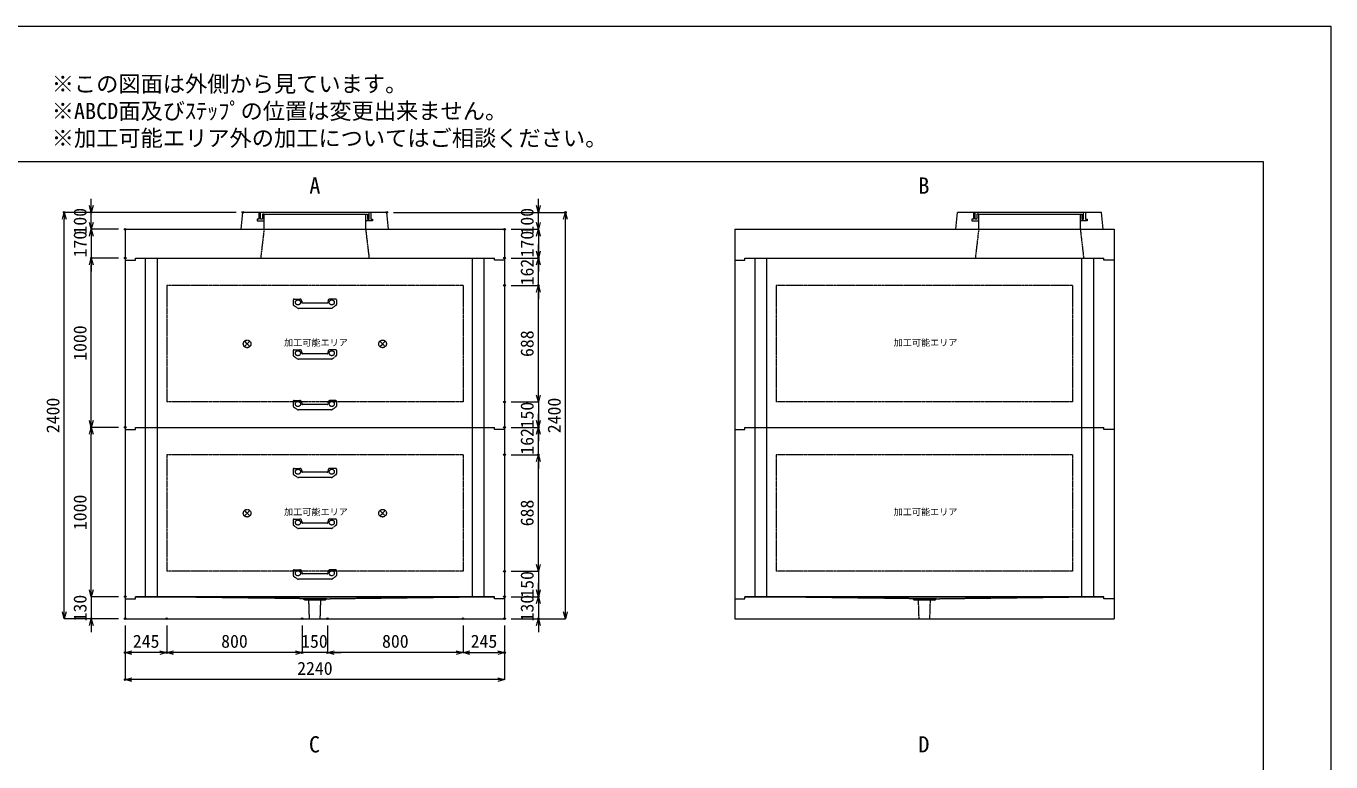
# Model space of a CAD drawing. Units: millimetres, scale not verified. Extents: x -5940 to 5940, y -4200 to 4200.
# Drawn here: x -1765 to 5940, y -146 to 4200 of the extents above; entities that cross this region are included whole.
import ezdxf
from ezdxf.enums import TextEntityAlignment as Align

# ---------------------------------------------------------------- set-up
doc = ezdxf.new("R2010")
doc.units = ezdxf.units.MM
doc.header["$LTSCALE"] = 20
doc.header["$PDMODE"] = 32
doc.header["$PDSIZE"] = 10
doc.linetypes.add('LONG_DASHED1', pattern=[7, 6, -1])
doc.linetypes.add('LONG_DOUBLE_CHAIN', pattern=[21.8, 18, -1, 0.6, -0.6, 0.6, -1])
for name, color, linetype, lineweight in [('0-0_D-TTL', 7, 'Continuous', 9), ('0-1_Defpoints', 7, 'Continuous', 9), ('0-3_D-TTL-TXT', 7, 'Continuous', 9), ('0-4_D-STR-TXT', 7, 'Continuous', 9), ('0-5_D-STR-DIM', 3, 'Continuous', 9), ('0-6_0', 7, 'Continuous', 9), ('0-7_D-STR', 7, 'Continuous', 9), ('0-9_D-STR-STR4', 134, 'LONG_DASHED1', 9), ('0-A_D-STR-STR3', 2, 'LONG_DASHED1', 9), ('0-B_D-STR-STR5', 1, 'LONG_DOUBLE_CHAIN', 9)]:
    doc.layers.add(name, color=color, linetype=linetype, lineweight=lineweight)
doc.styles.add('ＭＳ ゴシック', font='')
doc.styles.get('ＭＳ ゴシック').set_extended_font_data('MS Gothic')

# ---------------------------------------------------------------- blocks, each defined once
blk = doc.blocks.new('A$C4DE05FD1')
at = {"layer": '0-0_D-TTL', "color": 134}
for p, q in [((4000, 76000), (114800, 76000)), ((114800, 76000), (114800, 4000))]:
    blk.add_line(p, q, dxfattribs=at)
at = {"layer": '0-1_Defpoints', "color": 134}
for p, q in [((0, 84000), (118800, 84000)), ((118800, 84000), (118800, 0))]:
    blk.add_line(p, q, dxfattribs=at)
at = {"layer": '0-3_D-TTL-TXT', "style": 'ＭＳ ゴシック'}
for s, p in [('※この図面は外側から見ています。', (43260.9, 79815.7)), ('※ABCD面及びｽﾃｯﾌﾟの位置は変更出来ません。', (43260.9, 78215.7)), ('※加工可能エリア外の加工についてはご相談ください。', (43260.9, 76615.7))]:
    blk.add_text(s, height=962.2, dxfattribs=at).set_placement(p, align=Align.BOTTOM_LEFT)
blk = doc.blocks.new('_Open30')
at = {"layer": '0-6_0'}
blk.add_line((0, 0), (-20, 0), dxfattribs=at)
blk.add_lwpolyline([(-20, 5.36), (0, 0), (-20, -5.36)], dxfattribs=at)
blk = doc.blocks.new('A$C31CA379A')
at = {"layer": '0-4_D-STR-TXT', "style": 'ＭＳ ゴシック'}
for s, p in [('A', (-325.9, -2190.5)), ('B', (35638.6, -2190.5)), ('C', (-351.4, -35190.5)), ('D', (35638.6, -35190.5))]:
    blk.add_text(s, height=962.2, dxfattribs=at).set_placement(p, align=Align.BOTTOM_LEFT)
blk = doc.blocks.new('A$C17EB7B83')
at = {"layer": '0-7_D-STR'}
for p, q in [((-22400, 3400), (22400, 3400)), ((-22400, 3400), (-22400, -240)), ((22400, 3400), (22400, -240)), ((-21200, 0), (21200, 0))]:
    blk.add_line(p, q, dxfattribs=at)
at = {"layer": '0-7_D-STR', "linetype": 'LONG_DASHED1'}
for p, q in [((-6000, 3400), (-6400, 0)), ((6000, 3400), (6400, 0))]:
    blk.add_line(p, q, dxfattribs=at)
at = {"layer": '0-7_D-STR'}
for points in [[(-22400, -240), (-21200, -240), (-21200, 0)], [(22400, -240), (21200, -240), (21200, 0)]]:
    blk.add_lwpolyline(points, dxfattribs=at)
blk = doc.blocks.new('A$C576B1677')
at = {"layer": '0-7_D-STR'}
for p, q in [((-22400, 3400), (22400, 3400)), ((-22400, 3400), (-22400, -240)), ((22400, 3400), (22400, -240)), ((-21200, 0), (21200, 0))]:
    blk.add_line(p, q, dxfattribs=at)
at = {"layer": '0-7_D-STR', "linetype": 'LONG_DASHED1'}
for p, q in [((6400, 3400), (6000, 0)), ((18400, 3400), (18800, 0))]:
    blk.add_line(p, q, dxfattribs=at)
at = {"layer": '0-7_D-STR'}
for points in [[(-22400, -240), (-21200, -240), (-21200, 0)], [(22400, -240), (21200, -240), (21200, 0)]]:
    blk.add_lwpolyline(points, dxfattribs=at)
blk = doc.blocks.new('A$C019679C0')
at = {"layer": '0-7_D-STR'}
for p, q in [((-8700, 0), (-8500, 2000)), ((8500, 2000), (-8500, 2000)), ((8700, 0), (8500, 2000)), ((-8700, 0), (8700, 0))]:
    blk.add_line(p, q, dxfattribs=at)
at = {"layer": '0-7_D-STR', "linetype": 'LONG_DASHED1'}
for p, q in [((-6000, 0), (-6000, 1800)), ((6000, 1800), (6000, 0))]:
    blk.add_line(p, q, dxfattribs=at)
at = {"layer": '0-9_D-STR-STR4'}
for points in [[(-6600, 2000), (-6600, 1200), (-6800, 1200), (-6800, 1000), (-6000, 1000)], [(-6000, 1800), (-6200, 1800), (-6200, 1200), (-6400, 1200), (-6400, 2000)], [(-6000, 1800), (6000, 1800), (6200, 1800)], [(6600, 2000), (6600, 1200), (6800, 1200), (6800, 1000), (6000, 1000)], [(6200, 1800), (6200, 1200), (6400, 1200), (6400, 2000)]]:
    blk.add_lwpolyline(points, dxfattribs=at)
blk = doc.blocks.new('A$C539D7795')
at = {"layer": '0-7_D-STR'}
for p, q in [((-21200, -240), (-21200, 0)), ((21200, 0), (-21200, 0)), ((-22400, -240), (-21200, -240)), ((22400, -240), (22400, -2600))]:
    blk.add_line(p, q, dxfattribs=at)
at = {"layer": '0-7_D-STR', "linetype": 'LONG_DASHED1'}
for p, q in [((-1400, -240), (-20000, 0)), ((1400, -240), (20000, 0)), ((-1200, -420), (-1400, -240)), ((1400, -240), (-1400, -240)), ((1200, -420), (-1200, -420)), ((-635.4, -2600), (-705, -420)), ((635.4, -2600), (705, -420)), ((1200, -420), (1400, -240))]:
    blk.add_line(p, q, dxfattribs=at)
at = {"layer": '0-7_D-STR'}
for points in [[(22400, -240), (21200, -240), (21200, 0)], [(-22400, -240), (-22400, -2600), (22400, -2600)]]:
    blk.add_lwpolyline(points, dxfattribs=at)
blk = doc.blocks.new('A$C27844A11')
at = {"layer": '0-A_D-STR-STR3'}
for p, q in [((-2560, 1000), (-2560, 453.5)), ((-2515.5, 370.3), (-2060.4, 33.6)), ((-2460, 1100), (-1758.4, 1100)), ((1949.4, 0), (-1949.4, 0)), ((-1559.2, 917.4), (-1542, 721.3)), ((1442.4, 630), (-1442.4, 630)), ((1559.2, 917.4), (1542, 721.3)), ((2460, 1100), (1758.4, 1100)), ((2515.5, 370.3), (2060.4, 33.6)), ((2560, 1000), (2560, 453.5))]:
    blk.add_line(p, q, dxfattribs=at)
for centre in [(-2000, 700), (2000, 700)]:
    blk.add_circle(centre, 300, dxfattribs=at)
for centre, radius, start, end in [((-2460, 1000), 100, 90, 180), ((-2460, 453.5), 100, 180, 236.30993), ((-1949.4, 200), 200, 236.30993, 270), ((-1758.4, 900), 200, 5, 90), ((-1442.4, 730), 100, 185, 270), ((1442.4, 730), 100, 270, 355), ((1758.4, 900), 200, 90, 175), ((1949.4, 200), 200, 270, 303.69007), ((2460, 1000), 100, 0, 90), ((2460, 453.5), 100, 303.69007, 0)]:
    blk.add_arc(centre, radius, start, end, dxfattribs=at)
blk = doc.blocks.new('A$C6562612B')
at = {"layer": '0-7_D-STR'}
for p, q in [((-21200, 0), (21200, 0)), ((-22400, -240), (-22400, -20240)), ((22400, -240), (22400, -20240)), ((-21200, -20000), (21200, -20000))]:
    blk.add_line(p, q, dxfattribs=at)
at = {"layer": '0-7_D-STR', "linetype": 'LONG_DASHED1'}
for p, q in [((-20000, -20000), (-20000, 0)), ((-18600, -20000), (-18600, 0)), ((18600, -20000), (18600, 0)), ((20000, -20000), (20000, 0))]:
    blk.add_line(p, q, dxfattribs=at)
at = {"layer": '0-7_D-STR'}
for points in [[(-22400, -240), (-21200, -240), (-21200, 0)], [(22400, -240), (21200, -240), (21200, 0)], [(-22400, -20240), (-21200, -20240), (-21200, -20000)], [(22400, -20240), (21200, -20240), (21200, -20000)]]:
    blk.add_lwpolyline(points, dxfattribs=at)
at = {"layer": '0-B_D-STR-STR5'}
for p, q in [((17500, -3240), (17500, -17000)), ((17500, -17000), (-17500, -17000))]:
    blk.add_line(p, q, dxfattribs=at)
blk.add_lwpolyline([(17500, -3240), (-17500, -3240), (-17500, -17000)], dxfattribs=at)
blk = doc.blocks.new('A$C1C640AAB')
at = {"layer": '0-B_D-STR-STR5'}
for p, q in [((-318.2, -318.2), (318.2, 318.2)), ((-318.2, 318.2), (318.2, -318.2))]:
    blk.add_line(p, q, dxfattribs=at)
blk.add_circle((0, 0), 450, dxfattribs=at)
blk = doc.blocks.new('A$C7b34cff9')
at = {"layer": '0-7_D-STR'}
blk.add_blockref('A$C6562612B', (0, 0), dxfattribs=at)
at = {"layer": '0-B_D-STR-STR5'}
for p in [(-8000, -10140), (8000, -10140)]:
    blk.add_blockref('A$C1C640AAB', p, dxfattribs=at)

msp = doc.modelspace()

# ---------------------------------------------------------------- linework, layer by layer
at = {"layer": '0-1_Defpoints'}
for p in [(-1540, 3100), (-1380, 3100), (-485, 3100), (365, 3100), (1260, 3100), (1420, 3100), (-1180, 3000), (1060, 3000), (-1380, 2830), (-1380, 2830), (-1180, 2830), (-1180, 2830), (1060, 2830), (1260, 2830), (1060, 2668), (1260, 2668), (1060, 1980), (-1380, 1830), (-1180, 1830), (1060, 1830), (1260, 1830), (1060, 1668), (1260, 1668), (1060, 980), (-1180, 830), (1060, 830), (1260, 830), (-1380, 700), (-1180, 700), (-1180, 700), (-935, 700), (-935, 700), (-135, 700), (15, 700), (815, 700), (1060, 700), (1060, 700), (1260, 700), (-1180, 500), (-935, 500), (-135, 500), (15, 500), (1060, 500), (-1180, 340)]:
    msp.add_point(p, dxfattribs=at)
at = {"layer": '0-5_D-STR-DIM'}
for p, q in [((-1380, 3140), (-1380, 3180)), ((1260, 3140), (1260, 3180)), ((-525, 3100), (-1540, 3100)), ((-525, 3100), (-1380, 3100)), ((-1380, 3000), (-1380, 3100)), ((405, 3100), (1260, 3100)), ((405, 3100), (1420, 3100)), ((1260, 3000), (1260, 3100)), ((-1540, 740), (-1540, 3060)), ((-1380, 3040), (-1380, 3080)), ((1260, 3040), (1260, 3080)), ((1420, 740), (1420, 3060)), ((-1220, 3000), (-1380, 3000)), ((-1380, 3000), (-1380, 2830)), ((-1220, 3000), (-1380, 3000)), ((-1380, 2960), (-1380, 2920)), ((1100, 3000), (1260, 3000)), ((1100, 3000), (1260, 3000)), ((1260, 3000), (1260, 2830)), ((1260, 2960), (1260, 2920)), ((1260, 2870), (1260, 2910)), ((-1220, 2830), (-1380, 2830)), ((-1220, 2830), (-1380, 2830)), ((-1380, 2790), (-1380, 2750)), ((-1380, 1870), (-1380, 2790)), ((1100, 2830), (1260, 2830)), ((1100, 2830), (1260, 2830)), ((1260, 2668), (1260, 2830)), ((1260, 2790), (1260, 2750)), ((1100, 2668), (1260, 2668)), ((1100, 2668), (1260, 2668)), ((1260, 2628), (1260, 2588)), ((1260, 2020), (1260, 2628)), ((1260, 2020), (1260, 2060)), ((1100, 1980), (1260, 1980)), ((1100, 1980), (1260, 1980)), ((1260, 1980), (1260, 1830)), ((1260, 1870), (1260, 1910)), ((-1220, 1830), (-1380, 1830)), ((-1220, 1830), (-1380, 1830)), ((-1380, 870), (-1380, 1790)), ((1100, 1830), (1260, 1830)), ((1100, 1830), (1260, 1830)), ((1260, 1668), (1260, 1830)), ((1260, 1790), (1260, 1750)), ((1100, 1668), (1260, 1668)), ((1100, 1668), (1260, 1668)), ((1260, 1020), (1260, 1628)), ((1260, 1628), (1260, 1588)), ((1260, 1020), (1260, 1060)), ((1100, 980), (1260, 980)), ((1100, 980), (1260, 980)), ((1260, 980), (1260, 830)), ((-1380, 870), (-1380, 910)), ((1260, 870), (1260, 910)), ((-1220, 830), (-1380, 830)), ((-1220, 830), (-1380, 830)), ((-1380, 830), (-1380, 700)), ((1100, 830), (1260, 830)), ((1100, 830), (1260, 830)), ((1260, 830), (1260, 700)), ((1260, 790), (1260, 750)), ((-1220, 700), (-1540, 700)), ((-1220, 700), (-1380, 700)), ((1100, 700), (1260, 700)), ((1100, 700), (1420, 700)), ((-1380, 660), (-1380, 620)), ((-1180, 660), (-1180, 340)), ((-1180, 660), (-1180, 500)), ((-935, 660), (-935, 500)), ((-935, 660), (-935, 500)), ((-135, 660), (-135, 500)), ((-135, 660), (-135, 500)), ((15, 660), (15, 500)), ((15, 660), (15, 500)), ((815, 660), (815, 500)), ((815, 660), (815, 500)), ((1060, 660), (1060, 500)), ((1060, 660), (1060, 340)), ((1260, 660), (1260, 620)), ((-975, 500), (-1140, 500)), ((-175, 500), (-895, 500)), ((-175, 500), (-215, 500)), ((15, 500), (-135, 500)), ((775, 500), (55, 500)), ((55, 500), (95, 500)), ((855, 500), (1020, 500)), ((1020, 340), (-1140, 340))]:
    msp.add_line(p, q, dxfattribs=at)

# ---------------------------------------------------------------- block references
at = {"layer": '0-0_D-TTL', "xscale": 0.1, "yscale": 0.1}
msp.add_blockref('A$C4DE05FD1', (-5940, -4200), dxfattribs=at)
at = {"layer": '0-4_D-STR-TXT', "xscale": 0.1, "yscale": 0.1}
msp.add_blockref('A$C31CA379A', (-60, 3400), dxfattribs=at)
at = {"layer": '0-5_D-STR-DIM', "xscale": 2, "yscale": 2}
for p, rotation in [((-1540, 3100), 90), ((-1380, 3100), 270), ((1260, 3100), 270), ((1420, 3100), 90), ((-1380, 3000), 270), ((1260, 3000), 270), ((-1380, 3000), 90), ((1260, 3000), 90), ((1260, 2830), 270), ((-1380, 2830), 90), ((-1380, 2830), 90), ((1260, 2830), 90), ((1260, 2668), 90), ((1260, 2668), 90), ((1260, 1980), 270), ((1260, 1980), 270), ((-1380, 1830), 270), ((1260, 1830), 270), ((-1380, 1830), 90), ((1260, 1830), 90), ((1260, 1668), 90), ((1260, 1668), 90), ((1260, 980), 270), ((1260, 980), 270), ((-1380, 830), 270), ((-1380, 830), 270), ((1260, 830), 270), ((1260, 830), 90), ((-1540, 700), 270), ((-1380, 700), 90), ((1260, 700), 90), ((1420, 700), 270), ((-1180, 500), 180), ((-935, 500), 180), ((15, 500), 180), ((15, 500), 180), ((815, 500), 180), ((-1180, 340), 180)]:
    msp.add_blockref('_Open30', p, dxfattribs=dict(at, rotation=rotation))
at = {"layer": '0-5_D-STR-DIM'}
for name, p, xscale, yscale in [('A$C539D7795', (-60, 830), 0.05, 0.05), ('A$C539D7795', (3540, 830), 0.05, 0.05), ('_Open30', (-935, 500), 2, 2), ('_Open30', (-135, 500), 2, 2), ('_Open30', (-135, 500), 2, 2), ('_Open30', (815, 500), 2, 2), ('_Open30', (1060, 500), 2, 2), ('_Open30', (1060, 340), 2, 2)]:
    msp.add_blockref(name, p, dxfattribs=dict(at, xscale=xscale, yscale=yscale))
at = {"layer": '0-7_D-STR', "xscale": 0.05, "yscale": 0.05}
for name, p in [('A$C019679C0', (-60, 3000)), ('A$C019679C0', (4160, 3000)), ('A$C17EB7B83', (-60, 2830)), ('A$C576B1677', (3540, 2830)), ('A$C7b34cff9', (-60, 2830)), ('A$C6562612B', (3540, 2830)), ('A$C7b34cff9', (-60, 1830)), ('A$C6562612B', (3540, 1830))]:
    msp.add_blockref(name, p, dxfattribs=at)
at = {"layer": '0-A_D-STR-STR3', "xscale": 0.05, "yscale": 0.05}
for p in [(-60, 2533), (-60, 2233), (-60, 1933), (-60, 1533), (-60, 1233), (-60, 933)]:
    msp.add_blockref('A$C27844A11', p, dxfattribs=at)

# ---------------------------------------------------------------- texts
at = {"layer": '0-5_D-STR-DIM', "style": 'ＭＳ ゴシック'}
for s, p in [('100', (-1385.2, 2968.96)), ('100', (1254.8, 2968.96)), ('170', (-1385.2, 2833.96)), ('170', (1254.8, 2833.96)), ('162', (1254.8, 2668.8)), ('1000', (-1385.2, 2222.96)), ('688', (1254.8, 2245.8)), ('2400', (-1545.2, 1795.6)), ('150', (1254.8, 1823.96)), ('2400', (1414.8, 1795.6)), ('162', (1254.8, 1668.8)), ('1000', (-1385.2, 1222.96)), ('688', (1254.8, 1245.8)), ('150', (1254.8, 823.96)), ('130', (-1385.2, 683.96)), ('130', (1254.8, 683.96))]:
    msp.add_text(s, height=76.98, rotation=90, dxfattribs=at).set_placement(p, align=Align.BOTTOM_LEFT)
for s, p in [('245', (-1134.86, 505.2)), ('800', (-613.2, 505.2)), ('150', (-141.04, 505.2)), ('800', (336.8, 505.2)), ('245', (860.14, 505.2)), ('2240', (-164.4, 345.2))]:
    msp.add_text(s, height=76.98, dxfattribs=at).set_placement(p, align=Align.BOTTOM_LEFT)
at = {"layer": '0-B_D-STR-STR5', "style": 'ＭＳ ゴシック'}
for p in [(-241.7, 2299.98), (3358.3, 2299.98), (-241.7, 1299.98), (3358.3, 1299.98)]:
    msp.add_text('加工可能エリア', height=38.42, dxfattribs=at).set_placement(p, align=Align.BOTTOM_LEFT)

doc.saveas('drawing.dxf')
